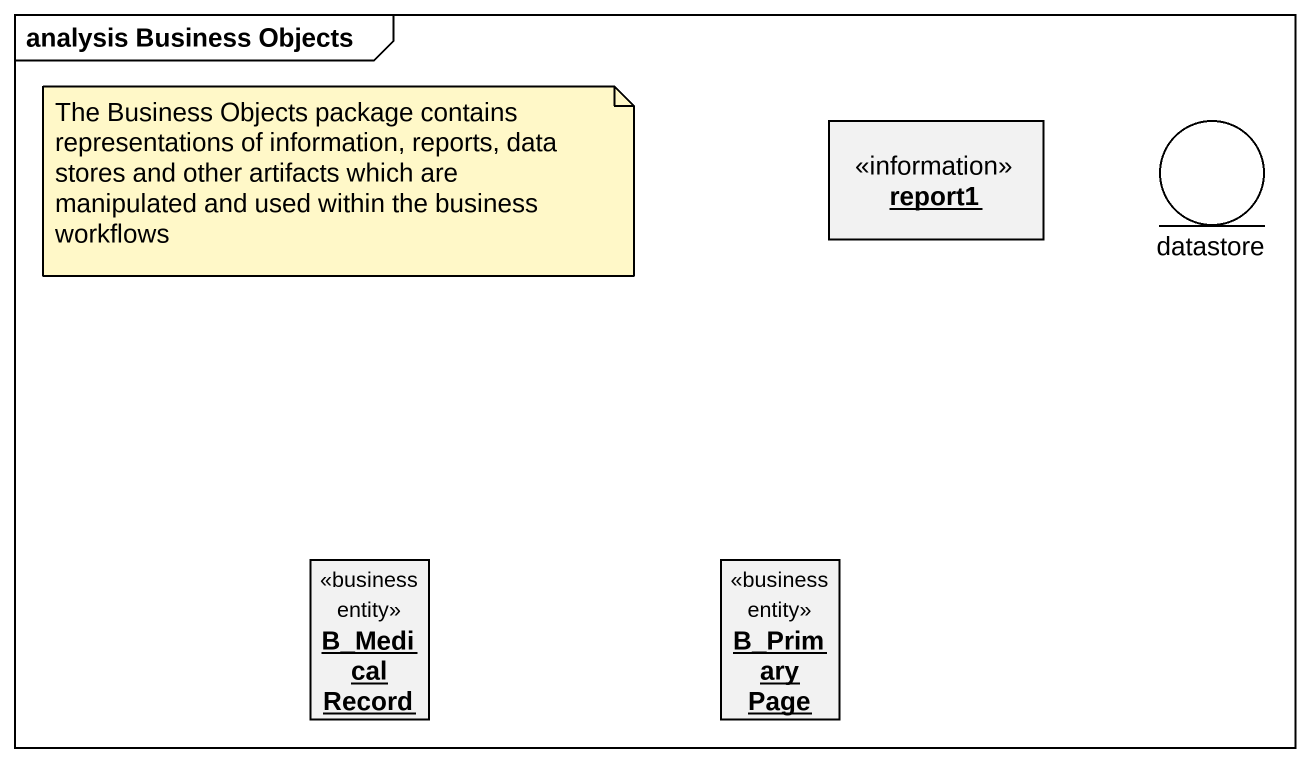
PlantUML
@startuml
mainframe analysis Business Objects
allowmixing
hide circle
hide empty members
object report1 <<information>>
entity datastore
object B_MedicalRecord <<business entity>>
object B_PrimaryPage <<business entity>>
note as N1
  The Business Objects package contains representations of information, reports, data stores and other artifacts which are manipulated and used within the business workflows
end note
@enduml
